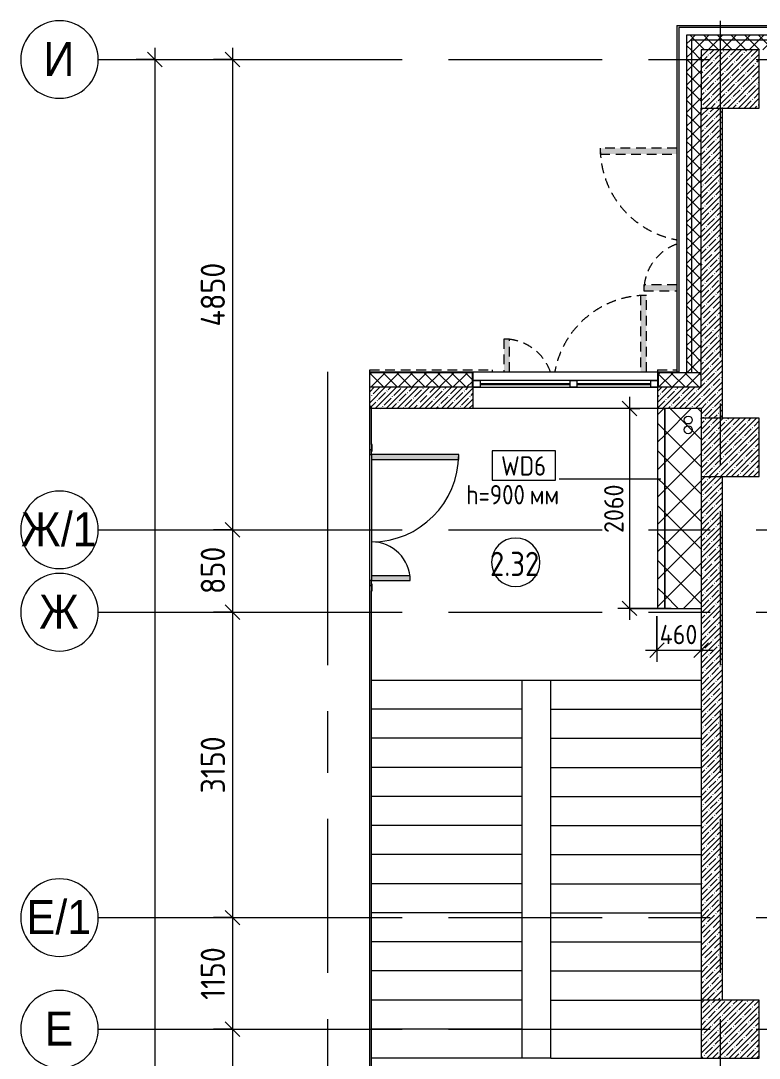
# Model space of a CAD drawing. Header units: millimetres. Extents: x 35143 to 244272, y -8553 to 29000.
# Drawn here: x 35143 to 42760, y 16700 to 27400 of the extents above; entities that cross this region are included whole.
import ezdxf

# ---------------------------------------------------------------- set-up
doc = ezdxf.new("R2010")
doc.units = ezdxf.units.MM
doc.linetypes.add('200_ШТРИХ__ш1_п0_6_', pattern=[160, 100, -60])
doc.linetypes.add('Осевая', pattern=[3175, 635, -476.25, 1587.5, -476.25])
for name, color, linetype, lineweight in [('A-ANNO-DIMS', 7, 'Continuous', 9), ('A-ANNO-DIMS-100', 7, 'Continuous', 9), ('A-AREA-IDEN', 7, 'Continuous', 9), ('A-DETL', 7, 'Continuous', 9), ('A-DETL-GENF', 7, 'Continuous', 9), ('A-DETL-MBND-1', 7, '200_ШТРИХ__ш1_п0_6_', 9), ('A-GLAZ', 7, 'Continuous', 9), ('A-WALL', 7, 'Continuous', 9), ('A-WALL-1', 7, 'Continuous', 13), ('A-WALL-IDEN', 7, 'Continuous', 9), ('I-WALL', 7, 'Continuous', 9), ('S-COLS', 7, 'Continuous', 9), ('S-STRS', 7, 'Continuous', 9), ('Оси', 7, 'Continuous', 9), ('Оси-1', 7, 'Continuous', 20), ('Оси-2', 7, 'Осевая', 9)]:
    doc.layers.add(name, color=color, linetype=linetype, lineweight=lineweight)
for name, color, linetype, lineweight, true_color in [('A-DOOR-1', 7, 'Continuous', 9, 0xaaaaaa), ('A-DOOR-2', 7, 'Continuous', 9, 0xe2e2e2), ('A-DOOR-FRAM-1', 7, 'Continuous', 9, 0xe2e2e2), ('A-DOOR-FRAM-2', 7, 'Continuous', 9, 0xaaaaaa), ('A-WALL-3', 7, 'Continuous', 9, 0xff80c0)]:
    doc.layers.add(name, color=color, linetype=linetype, lineweight=lineweight, true_color=true_color)
doc.styles.add('Arial', font='arial.ttf', dxfattribs={"width": 0.9, "height": 350})
doc.styles.add('GOST Common', font='GOST_Common.ttf', dxfattribs={"width": 0.9, "height": 250})
doc.styles.add('GOST Common_1', font='GOST_Common.ttf', dxfattribs={"width": 0.9, "height": 200})
doc.styles.add('ISOCPEUR', font='isocpeur.ttf', dxfattribs={"width": 0.9, "height": 250})
doc.styles.add('ISOCPEUR_1', font='isocpeur.ttf', dxfattribs={"width": 0.9, "height": 200})
doc.dimstyles.new('ISO-2_0_0_9К_Средний_округл2', dxfattribs={"dimscale": 304.8, "dimtxt": 199.196235, "dimasz": 0.492126, "dimexe": 0.393701, "dimexo": 0, "dimgap": 0, "dimtad": 1, "dimdec": 0, "dimrnd": 10, "dimzin": 0, "dimdsep": 46, "dimtxsty": 'ISOCPEUR_1', "dimblk1": 'OBLIQUE', "dimblk2": 'OBLIQUE', "dimsah": 1, "dimcen": 0.09, "dimdle": 0.393701, "dimazin": 0, "dimtfac": 1, "dimtdec": 4, "dimtix": 1, "dimtmove": 0, "dimatfit": 3, "dimfxl": 1, "dimtvp": 1, "dimtolj": 1, "dimtzin": 0, "dimarcsym": 2})
doc.dimstyles.new('ISO-2_5_0_9К_БОЛЬШОЙ', dxfattribs={"dimscale": 304.8, "dimtxt": 248.995294, "dimasz": 0.492126, "dimexe": 0.393701, "dimexo": 0.984252, "dimgap": 0, "dimtad": 1, "dimdec": 0, "dimrnd": 10, "dimzin": 0, "dimdsep": 46, "dimtxsty": 'ISOCPEUR', "dimblk1": 'OBLIQUE', "dimblk2": 'OBLIQUE', "dimsah": 1, "dimcen": 0.09, "dimdle": 0.393701, "dimazin": 0, "dimtfac": 1, "dimtdec": 4, "dimtix": 1, "dimtmove": 0, "dimatfit": 3, "dimfxl": 1, "dimtvp": 1, "dimtolj": 1, "dimtzin": 0, "dimarcsym": 2})
doc.dimstyles.new('ISO-2_5_0_9К_БОЛЬШОЙ_1', dxfattribs={"dimscale": 304.8, "dimtxt": 248.995294, "dimasz": 0.492126, "dimexe": 0.393701, "dimexo": 0.984252, "dimgap": 0, "dimtad": 1, "dimdec": 0, "dimrnd": 10, "dimzin": 0, "dimdsep": 46, "dimtxsty": 'ISOCPEUR', "dimblk1": 'OBLIQUE', "dimblk2": 'OBLIQUE', "dimsah": 1, "dimcen": 0.09, "dimdle": 0.393701, "dimazin": 0, "dimtfac": 1, "dimtdec": 4, "dimtix": 1, "dimtmove": 2, "dimatfit": 3, "dimfxl": 1, "dimtvp": 1, "dimtolj": 1, "dimtzin": 0, "dimarcsym": 2})
pattern_1 = [(45, (0, 0), (-57.02463, 57.02463), []), (45, (57.025, 0), (-57.02463, 57.02463), [100.806, -20.161, 3.353, -16.808])]
pattern_2 = [(45, (0, 0), (-70.71068, 70.71068), []), (135, (0, 0), (-70.71068, -70.71068), [])]
pattern_3 = [(315, (52000.95, 42195.91), (141.42136, 141.42136), []), (45, (52000.95, 42195.91), (-141.42136, 141.42136), [])]

# ---------------------------------------------------------------- blocks, each defined once
blk = doc.blocks.new('BSC_Колонна _Прямоугольная - 600х600-V15-План монтажа стен и перегородок 2 этажа в осях 12-23')
at = {"layer": 'S-COLS'}
h = blk.add_hatch(dxfattribs=at)
h.set_pattern_fill('FP_24', color=256, style=0, pattern_type=2)
h.set_pattern_definition([(45, (-42460, -26800), (-57.02463, 57.02463), []), (45, (-42402.975, -26800), (-57.02463, 57.02463), [100.806, -20.161, 3.353, -16.808])])
h.paths.add_polyline_path([(-300, -300), (300, -300), (300, 300), (-300, 300), (-300, 170)])
for p, q in [((300, 300), (-300, 300)), ((-300, 300), (-300, -300)), ((300, -300), (300, 300)), ((-300, -300), (300, -300))]:
    blk.add_line(p, q, dxfattribs=at)
blk = doc.blocks.new('BSC_Колонна _Прямоугольная - 600х600-V18-План монтажа стен и перегородок 2 этажа в осях 12-23')
at = {"layer": 'S-COLS'}
h = blk.add_hatch(dxfattribs=at)
h.set_pattern_fill('FP_30', color=256, style=0, pattern_type=2)
h.set_pattern_definition([(45, (-42460, -17000), (-57.02463, 57.02463), []), (45, (-42402.975, -17000), (-57.02463, 57.02463), [100.806, -20.161, 3.353, -16.808])])
h.paths.add_polyline_path([(-300, -300), (300, -300), (300, 300), (-300, 300)])
for p, q in [((300, 300), (-300, 300)), ((-300, 300), (-300, -300)), ((300, -300), (300, 300)), ((-300, -300), (300, -300))]:
    blk.add_line(p, q, dxfattribs=at)
blk = doc.blocks.new('BSC_Колонна _Прямоугольная - 600х600-V19-План монтажа стен и перегородок 2 этажа в осях 12-23')
at = {"layer": 'S-COLS'}
h = blk.add_hatch(dxfattribs=at)
h.set_pattern_fill('FP_31', color=256, style=0, pattern_type=2)
h.set_pattern_definition([(45, (-42460, -23000), (-57.02463, 57.02463), []), (45, (-42402.975, -23000), (-57.02463, 57.02463), [100.806, -20.161, 3.353, -16.808])])
h.paths.add_polyline_path([(-300, -300), (300, -300), (300, 300), (-300, 300), (-300, -83)])
for p, q in [((300, 300), (-300, 300)), ((-300, 300), (-300, -300)), ((300, -300), (300, 300)), ((-300, -300), (300, -300))]:
    blk.add_line(p, q, dxfattribs=at)
blk = doc.blocks.new('120_Окно_СКБ_2Ст - 120_Окно_СКБ_2Ст 1900х2400 глухое-23537524-План монтажа стен и перегородок 2 этажа в осях 12-23')
at = {"layer": 'A-GLAZ'}
for p, q in [((-950, 5), (-950, 75)), ((-950, 75), (-880, 75)), ((950, 75), (-950, 75)), ((-880, 5), (-950, 5)), ((-950, 5), (950, 5)), ((-880, 75), (-880, 5)), ((-120, 45), (-880, 45)), ((-120, 35), (-880, 35)), ((-120, 5), (-120, 75)), ((-120, 75), (-50, 75)), ((-50, 5), (-120, 5)), ((-50, 75), (-50, 5)), ((880, 45), (-50, 45)), ((880, 35), (-50, 35)), ((880, 5), (880, 75)), ((880, 75), (950, 75)), ((950, 5), (880, 5)), ((950, 75), (950, 5))]:
    blk.add_line(p, q, dxfattribs=at)
blk = doc.blocks.new('110_Дверь_СКБ_2Ст_Наружная - ДН-1_л__ Двухстворчатая 1350 х3200 _ЛК_ в свету с верхним остеклением 2-22448815-План монтажа стен и перегородок 2 этажа в осях 12-23')
at = {"layer": 'A-DETL-MBND-1'}
for points in [[(755, 79), (755, 869), (695, 869), (695, 79)], [(-655, 79), (-655, 419), (-715, 419), (-715, 79)]]:
    blk.add_hatch(color=256, dxfattribs=at).paths.add_polyline_path(points)
for p, q in [((755, 869), (695, 869)), ((695, 869), (695, 79)), ((755, 79), (755, 869)), ((-715, 419), (-715, 79)), ((-655, 419), (-715, 419)), ((-655, 79), (-655, 419))]:
    blk.add_line(p, q, dxfattribs=at)
for centre, radius, start, end in [((755, -91), 960, 90, 169.7613), ((-715, -91), 510, 19.5165, 90)]:
    blk.add_arc(centre, radius, start, end, dxfattribs=at)
blk = doc.blocks.new('110_Дверь_СКБ_2Ст - Д-1 Лестничная клетка EIS60-24280000-План монтажа стен и перегородок 2 этажа в осях 12-23')
at = {"layer": 'A-DOOR-2'}
for points in [[(-588, 110), (-588, 1010), (-638, 1010), (-638, 110)], [(662, 510), (612, 510), (612, 110), (662, 110)]]:
    blk.add_hatch(color=256, dxfattribs=at).paths.add_polyline_path(points)
h = blk.add_hatch(color=256, dxfattribs=at)
h.paths.add_polyline_path([(712, 110), (662, 110), (662, 93), (712, 93)])
h.paths.add_polyline_path([(-638, 93), (-638, 110), (-688, 110), (-688, 93), (-670, 93)])
at = {"layer": 'A-DOOR-FRAM-1'}
for points in [[(-673, 110), (-673, 118), (-743, 118), (-743, 110)], [(767, 110), (767, 118), (697, 118), (697, 110)]]:
    blk.add_hatch(color=256, dxfattribs=at).paths.add_polyline_path(points)
at = {"layer": 'A-DOOR-1'}
for p, q in [((-638, 1010), (-638, 110)), ((-588, 1010), (-638, 1010)), ((-588, 110), (-588, 1010)), ((662, 510), (612, 510)), ((612, 510), (612, 110)), ((662, 110), (662, 510)), ((-638, 110), (-588, 110)), ((612, 110), (662, 110))]:
    blk.add_line(p, q, dxfattribs=at)
for centre, radius, start, end in [((-638, 110), 900, 0, 90), ((662, 110), 400, 90, 180)]:
    blk.add_arc(centre, radius, start, end, dxfattribs=at)
at = {"layer": 'A-DOOR-FRAM-2'}
for p, q in [((-673, 118), (-743, 118)), ((-743, 118), (-743, 110)), ((-743, 110), (-673, 110)), ((-638, 110), (-688, 110)), ((-688, 110), (-688, 93)), ((-673, 110), (-673, 118)), ((-638, 93), (-638, 110)), ((662, 110), (662, 93)), ((712, 110), (662, 110)), ((767, 118), (697, 118)), ((697, 118), (697, 110)), ((697, 110), (767, 110)), ((712, 93), (712, 110)), ((767, 110), (767, 118))]:
    blk.add_line(p, q, dxfattribs=at)
blk = doc.blocks.new('110_Дверь_СКБ_2Ст_Наружная - ДН-1_л__ Двухстворчатая 1350 х3200 _ЛК_ в свету с верхним остеклением EI30-23529464-План монтажа стен и перегородок 2 этажа в осях 12-23')
at = {"layer": 'A-DETL-MBND-1'}
for points in [[(695, 125), (755, 125), (755, 915), (695, 915), (695, 808)], [(-715, 465), (-715, 125), (-655, 125), (-655, 465), (-677, 465)]]:
    blk.add_hatch(color=256, dxfattribs=at).paths.add_polyline_path(points)
for p, q in [((755, 915), (695, 915)), ((695, 915), (695, 125)), ((755, 125), (755, 915)), ((-715, 465), (-715, 125)), ((-655, 465), (-715, 465)), ((-655, 125), (-655, 465))]:
    blk.add_line(p, q, dxfattribs=at)
for centre, radius, start, end in [((755, -45), 960, 90, 169.7783), ((-715, -45), 510, 19.4841, 90)]:
    blk.add_arc(centre, radius, start, end, dxfattribs=at)
blk = doc.blocks.new('Зашивка приборов отопления28 - Зашивка приборов отопления-33322877-План монтажа стен и перегородок 2 этажа в осях 12-23')
at = {"layer": 'A-WALL-3'}
h = blk.add_hatch(dxfattribs=at)
h.set_pattern_fill('FP_64', color=256, style=0, pattern_type=2)
h.set_pattern_definition(pattern_3)
h.paths.add_polyline_path([(73341, 486), (73341, 411), (75401, 411), (75401, 486), (73470, 486)])
h = blk.add_hatch(dxfattribs=at)
h.set_pattern_fill('FP_64', color=256, style=0, pattern_type=2)
h.set_pattern_definition(pattern_3)
h.paths.add_polyline_path([(73341, 240), (73341, 36), (75401, 36), (75401, 411), (73341, 411)])
for p, q in [((75401, 486), (73341, 486)), ((73341, 486), (73341, 411)), ((73341, 411), (73341, 36)), ((75401, 411), (73341, 411)), ((73341, 411), (73341, 36)), ((73341, 411), (75401, 411))]:
    blk.add_line(p, q, dxfattribs=at)
blk = doc.blocks.new('DET_L_Линия разрыва - М100-30654842-План монтажа стен и перегородок 2 этажа в осях 12-23')
at = {"layer": 'A-DETL-GENF'}
blk.add_line((11740, 0), (0, 0), dxfattribs=at)
blk = doc.blocks.new('Ось сетки - D8-29747960-План монтажа стен и перегородок 2 этажа в осях 12-23')
at = {"layer": 'Оси-1'}
for start, end in [(360, 180), (180, 360)]:
    blk.add_arc((0, 0), 4, start, end, dxfattribs=at)
blk = doc.blocks.new('DIMBLOCK1-План монтажа стен и перегородок 2 этажа в осях 12-23')
at = {"layer": 'A-ANNO-DIMS-100', "lineweight": 20}
for p, q in [((37326, 27000), (37251, 27075)), ((37326, 27000), (37401, 26925)), ((37326, 22150), (37251, 22225)), ((37326, 22150), (37401, 22075))]:
    blk.add_line(p, q, dxfattribs=at)
at = {"layer": 'A-ANNO-DIMS-100'}
for p, q in [((37326, 27120), (37326, 22150)), ((37132, 27000), (37446, 27000)), ((37326, 27000), (37132, 27000)), ((37132, 22150), (37446, 22150)), ((37326, 22150), (37132, 22150))]:
    blk.add_line(p, q, dxfattribs=at)
at = {"layer": 'A-ANNO-DIMS-100', "color": 0, "insert": (36999, 24247), "char_height": 250, "width": 787.21, "attachment_point": 1, "rotation": 90, "line_spacing_factor": 1.149209, "style": 'ISOCPEUR'}
blk.add_mtext('4850', dxfattribs=at)
blk = doc.blocks.new('_Oblique')
at = {"color": 0, "linetype": 'ByBlock', "lineweight": -2}
blk.add_line((-0.5, -0.5), (0.5, 0.5), dxfattribs=at)
blk = doc.blocks.new('DIMBLOCK2-План монтажа стен и перегородок 2 этажа в осях 12-23')
at = {"layer": 'A-ANNO-DIMS-100'}
for p, q in [((37132, 22150), (37446, 22150)), ((37326, 22150), (37132, 22150)), ((37326, 22150), (37326, 21300)), ((37132, 21300), (37446, 21300)), ((37326, 21300), (37132, 21300))]:
    blk.add_line(p, q, dxfattribs=at)
at = {"layer": 'A-ANNO-DIMS-100', "lineweight": 20}
for p, q in [((37326, 22150), (37251, 22225)), ((37326, 22150), (37401, 22075)), ((37326, 21300), (37251, 21375)), ((37326, 21300), (37401, 21225))]:
    blk.add_line(p, q, dxfattribs=at)
at = {"layer": 'A-ANNO-DIMS-100', "color": 0, "insert": (36999, 21488), "char_height": 250, "width": 568.86, "attachment_point": 1, "rotation": 90, "line_spacing_factor": 1.149209, "style": 'ISOCPEUR'}
blk.add_mtext('850', dxfattribs=at)
blk = doc.blocks.new('DIMBLOCK3-План монтажа стен и перегородок 2 этажа в осях 12-23')
at = {"layer": 'A-ANNO-DIMS-100'}
for p, q in [((37132, 21300), (37446, 21300)), ((37326, 21300), (37132, 21300)), ((37326, 21300), (37326, 18150)), ((37132, 18150), (37446, 18150)), ((37326, 18150), (37132, 18150))]:
    blk.add_line(p, q, dxfattribs=at)
at = {"layer": 'A-ANNO-DIMS-100', "lineweight": 20}
for p, q in [((37326, 21300), (37251, 21375)), ((37326, 21300), (37401, 21225)), ((37326, 18150), (37251, 18225)), ((37326, 18150), (37401, 18075))]:
    blk.add_line(p, q, dxfattribs=at)
at = {"layer": 'A-ANNO-DIMS-100', "color": 0, "insert": (36999, 19431), "char_height": 250, "width": 706.76, "attachment_point": 1, "rotation": 90, "line_spacing_factor": 1.149209, "style": 'ISOCPEUR'}
blk.add_mtext('3150', dxfattribs=at)
blk = doc.blocks.new('DIMBLOCK4-План монтажа стен и перегородок 2 этажа в осях 12-23')
at = {"layer": 'A-ANNO-DIMS-100', "lineweight": 20}
for p, q in [((37326, 18150), (37251, 18225)), ((37326, 18150), (37401, 18075)), ((37326, 17000), (37251, 17075)), ((37326, 17000), (37401, 16925))]:
    blk.add_line(p, q, dxfattribs=at)
at = {"layer": 'A-ANNO-DIMS-100'}
for p, q in [((37132, 18150), (37446, 18150)), ((37326, 18150), (37132, 18150)), ((37326, 18150), (37326, 17000)), ((37132, 17000), (37446, 17000)), ((37326, 17000), (37132, 17000))]:
    blk.add_line(p, q, dxfattribs=at)
at = {"layer": 'A-ANNO-DIMS-100', "color": 0, "insert": (36999, 17302), "char_height": 250, "width": 655.05, "attachment_point": 1, "rotation": 90, "line_spacing_factor": 1.149209, "style": 'ISOCPEUR'}
blk.add_mtext('1150', dxfattribs=at)
blk = doc.blocks.new('DIMBLOCK5-План монтажа стен и перегородок 2 этажа в осях 12-23')
at = {"layer": 'A-ANNO-DIMS-100', "lineweight": 20}
for p, q in [((37326, 17000), (37251, 17075)), ((37326, 17000), (37401, 16925)), ((37326, 15000), (37251, 15075)), ((37326, 15000), (37401, 14925))]:
    blk.add_line(p, q, dxfattribs=at)
at = {"layer": 'A-ANNO-DIMS-100'}
for p, q in [((37132, 17000), (37446, 17000)), ((37326, 17000), (37132, 17000)), ((37326, 17000), (37326, 15000)), ((37132, 15000), (37446, 15000)), ((37326, 15000), (37132, 15000))]:
    blk.add_line(p, q, dxfattribs=at)
at = {"layer": 'A-ANNO-DIMS-100', "color": 0, "insert": (36999, 15684), "char_height": 250, "width": 758.48, "attachment_point": 1, "rotation": 90, "line_spacing_factor": 1.149209, "style": 'ISOCPEUR'}
blk.add_mtext('2000', dxfattribs=at)
blk = doc.blocks.new('DIMBLOCK13-План монтажа стен и перегородок 2 этажа в осях 12-23')
at = {"layer": 'A-ANNO-DIMS-100', "lineweight": 20}
for p, q in [((36526, 27000), (36451, 27075)), ((36526, 27000), (36601, 26925)), ((36526, 0), (36451, 75)), ((36526, 0), (36601, -75))]:
    blk.add_line(p, q, dxfattribs=at)
at = {"layer": 'A-ANNO-DIMS-100'}
for p, q in [((36526, 27120), (36526, -120)), ((36332, 27000), (36646, 27000)), ((36526, 27000), (36332, 27000)), ((36332, 0), (36646, 0)), ((36526, 0), (36332, 0))]:
    blk.add_line(p, q, dxfattribs=at)
at = {"layer": 'A-ANNO-DIMS-100', "color": 0, "insert": (36199, 13812), "char_height": 250, "width": 948.1, "attachment_point": 1, "rotation": 90, "line_spacing_factor": 1.149209, "style": 'ISOCPEUR'}
blk.add_mtext('27000', dxfattribs=at)
blk = doc.blocks.new('Марка_Помещения - Номер-25198446-План монтажа стен и перегородок 2 этажа в осях 12-23')
at = {"layer": 'A-AREA-IDEN'}
for start, end in [(360, 180), (180, 360)]:
    blk.add_arc((0, 0), 2.5, start, end, dxfattribs=at)
blk = doc.blocks.new('М_стена2 - Типоразмер-30678229-План монтажа стен и перегородок 2 этажа в осях 12-23')
at = {"layer": 'A-WALL-IDEN'}
for p, q in [((3.26, 1.52), (-3.27, 1.52)), ((-3.27, 1.52), (-3.27, -1.48)), ((3.26, -1.48), (3.26, 1.52)), ((-3.27, -1.48), (3.26, -1.48))]:
    blk.add_line(p, q, dxfattribs=at)
blk = doc.blocks.new('DIMBLOCK64-План монтажа стен и перегородок 2 этажа в осях 12-23')
at = {"layer": 'A-ANNO-DIMS-100', "lineweight": 20}
for p, q in [((41421, 23400), (41346, 23475)), ((41421, 23400), (41496, 23325)), ((41421, 21340), (41346, 21415)), ((41421, 21340), (41496, 21265))]:
    blk.add_line(p, q, dxfattribs=at)
at = {"layer": 'A-ANNO-DIMS-100'}
for p, q in [((41421, 23520), (41421, 21220)), ((41528, 23400), (41301, 23400)), ((41421, 23400), (41528, 23400)), ((41851, 21340), (41301, 21340)), ((41421, 21340), (41851, 21340))]:
    blk.add_line(p, q, dxfattribs=at)
at = {"layer": 'A-ANNO-DIMS-100', "color": 0, "insert": (41160, 22117), "char_height": 200, "width": 606.78, "attachment_point": 1, "rotation": 90, "line_spacing_factor": 1.149209, "style": 'ISOCPEUR_1'}
blk.add_mtext('2060', dxfattribs=at)
blk = doc.blocks.new('DIMBLOCK65-План монтажа стен и перегородок 2 этажа в осях 12-23')
at = {"layer": 'A-ANNO-DIMS-100'}
for p, q in [((41705, 21258), (41705, 20789)), ((41705, 20909), (41705, 21258)), ((42160, 21015), (42160, 20789)), ((42160, 20909), (42160, 21015)), ((41585, 20909), (42280, 20909))]:
    blk.add_line(p, q, dxfattribs=at)
at = {"layer": 'A-ANNO-DIMS-100', "lineweight": 20}
for p, q in [((41705, 20909), (41780, 20984)), ((42160, 20909), (42235, 20984)), ((41705, 20909), (41630, 20834)), ((42160, 20909), (42085, 20834))]:
    blk.add_line(p, q, dxfattribs=at)
at = {"layer": 'A-ANNO-DIMS-100', "color": 0, "insert": (41733, 21170), "char_height": 200, "width": 478.07, "attachment_point": 1, "line_spacing_factor": 1.149209, "style": 'ISOCPEUR_1'}
blk.add_mtext('460', dxfattribs=at)

msp = doc.modelspace()

# ---------------------------------------------------------------- hatches: boundary and pattern name
at = {"layer": 'A-WALL'}
h = msp.add_hatch(dxfattribs=at)
h.set_pattern_fill('FP_21', color=256, style=0, pattern_type=2)
h.set_pattern_definition(pattern_2)
h.paths.add_polyline_path([(84535.7, 27200), (84535.7, 27250), (80350, 27250), (80350, 27200), (82002.1, 27200)])
h.paths.add_polyline_path([(77633.4, 27200), (77850, 27200), (77850, 27250), (76340, 27250), (76340, 27200)])
h.paths.add_polyline_path([(74240, 27200), (74240, 27250), (68860, 27250), (68860, 27200), (73264.7, 27200)])
h.paths.add_polyline_path([(67960, 27200), (67960, 27250), (66160, 27250), (66160, 27200), (67439.8, 27200)])
h.paths.add_polyline_path([(64955.2, 27200), (65260, 27200), (65260, 27250), (64180, 27250), (64180, 27200), (64527.3, 27200)])
h.paths.add_polyline_path([(60886.7, 27200), (61040, 27200), (61040, 27250), (59860, 27250), (59860, 27200), (60755.2, 27200)])
h.paths.add_polyline_path([(57160, 27200), (57160, 27250), (55909.9, 27250), (55909.9, 27200), (56518, 27200)])
h.paths.add_polyline_path([(55009.9, 27200), (55009.9, 27250), (53860.2, 27250), (53860.2, 27200), (54333.6, 27200)])
h.paths.add_polyline_path([(50760.2, 27200), (50760.2, 27250), (49660.3, 27250), (49660.3, 27200), (49964.9, 27200)])
h.paths.add_polyline_path([(48760.3, 27200), (48760.3, 27250), (47507, 27250), (47507, 27200), (48508.7, 27200)])
h.paths.add_polyline_path([(44407, 27200), (44407, 27250), (42010, 27250), (42010, 27200), (44140, 27200)])
h = msp.add_hatch(dxfattribs=at)
h.set_pattern_fill('FP_21', color=256, style=0, pattern_type=2)
h.set_pattern_definition(pattern_2)
h.paths.add_polyline_path([(42060, 23770), (42060, 27200), (42010, 27200), (42010, 23770)])
h = msp.add_hatch(dxfattribs=at)
h.set_pattern_fill('FP_21', color=256, style=0, pattern_type=2)
h.set_pattern_definition(pattern_2)
h.paths.add_polyline_path([(84535.7, 27100), (84535.7, 27200), (80350, 27200), (80350, 27100), (84200, 27100)])
h.paths.add_polyline_path([(77850, 27100), (77850, 27200), (76340, 27200), (76340, 27100), (77633.4, 27100)])
h.paths.add_polyline_path([(73540, 27100), (74240, 27100), (74240, 27200), (68860, 27200), (68860, 27100), (73264.7, 27100)])
h.paths.add_polyline_path([(67439.8, 27100), (67960, 27100), (67960, 27200), (66160, 27200), (66160, 27100), (66760, 27100)])
h.paths.add_polyline_path([(64955.2, 27100), (65260, 27100), (65260, 27200), (64180, 27200), (64180, 27100), (64527.3, 27100)])
h.paths.add_polyline_path([(60755.2, 27100), (61040, 27100), (61040, 27200), (59860, 27200), (59860, 27100), (60158.6, 27100)])
h.paths.add_polyline_path([(57160, 27100), (57160, 27200), (55909.9, 27200), (55909.9, 27100), (56518, 27100)])
h.paths.add_polyline_path([(55009.9, 27100), (55009.9, 27200), (53860.2, 27200), (53860.2, 27100), (54333.6, 27100)])
h.paths.add_polyline_path([(49964.9, 27100), (50760.2, 27100), (50760.2, 27200), (49660.3, 27200), (49660.3, 27100)])
h.paths.add_polyline_path([(48508.7, 27100), (48760.3, 27100), (48760.3, 27200), (47507, 27200), (47507, 27100)])
h.paths.add_polyline_path([(44407, 27100), (44407, 27200), (42060, 27200), (42060, 27100), (44140, 27100)])
h = msp.add_hatch(dxfattribs=at)
h.set_pattern_fill('FP_21', color=256, style=0, pattern_type=2)
h.set_pattern_definition(pattern_2)
h.paths.add_polyline_path([(42160, 23770), (42160, 27100), (42060, 27100), (42060, 23770)])
h = msp.add_hatch(dxfattribs=at)
h.set_pattern_fill('FP_21', color=256, style=0, pattern_type=2)
h.set_pattern_definition(pattern_2)
h.paths.add_polyline_path([(41955.6, 23620), (42160, 23620), (42160, 23770), (41718, 23770), (41718, 23620)])
h.paths.add_polyline_path([(39802, 23620), (39802, 23770), (38742.7, 23770), (38742.7, 23620), (39771.2, 23620)])
at = {"layer": 'I-WALL'}
h = msp.add_hatch(dxfattribs=at)
h.set_pattern_fill('FP_17', color=256, style=0, pattern_type=2)
h.set_pattern_definition(pattern_1)
h.paths.add_polyline_path([(42160, 23300), (42380, 23300), (42380, 26500), (42160, 26500), (42160, 23400)])
h = msp.add_hatch(dxfattribs=at)
h.set_pattern_fill('FP_17', color=256, style=0, pattern_type=2)
h.set_pattern_definition(pattern_1)
h.paths.add_polyline_path([(41710, 23400), (42160, 23400), (42160, 23620), (41710, 23620), (41710, 23495.7)])
h.paths.add_polyline_path([(39771.2, 23400), (39810, 23400), (39810, 23620), (38742.7, 23620), (38742.7, 23400)])
h = msp.add_hatch(dxfattribs=at)
h.set_pattern_fill('FP_17', color=256, style=0, pattern_type=2)
h.set_pattern_definition(pattern_1)
h.paths.add_polyline_path([(38742.7, 10450), (38760, 10450), (38760, 11768.5), (38540, 11658.5), (38540, 11561.2), (38742.7, 11459.9), (38742.7, 10582.1)])
h.paths.add_polyline_path([(38760, 12051.2), (38760, 12125), (38742.7, 12125), (38742.7, 12059.9)])
h.paths.add_polyline_path([(38742.7, 13525), (38760, 13525), (38760, 21575), (38742.7, 21575), (38742.7, 13580)])
h.paths.add_polyline_path([(38742.7, 22975), (38760, 22975), (38760, 23420.3), (38742.7, 23420.3), (38742.7, 23010.1)])
h = msp.add_hatch(dxfattribs=at)
h.set_pattern_fill('FP_17', color=256, style=0, pattern_type=2)
h.set_pattern_definition(pattern_1)
h.paths.add_polyline_path([(42160, 17300), (42380, 17300), (42380, 22700), (42160, 22700), (42160, 20021.6)])

# ---------------------------------------------------------------- linework, layer by layer
at = {"layer": 'A-DETL'}
for centre in [(42027, 23282.2), (42027, 23182.2)]:
    msp.add_circle(centre, 41, dxfattribs=at)
at = {"layer": 'A-DETL-MBND-1'}
for p, q in [((38742.7, 23799.7), (40010, 23799.7)), ((40010, 23778), (40010, 23799.7)), ((41710, 23799.7), (41910, 23799.7)), ((41710, 23799.7), (41710, 23778))]:
    msp.add_line(p, q, dxfattribs=at)
at = {"layer": 'A-WALL'}
for p, q in [((41910, 27350), (41910, 23778)), ((41910, 27350), (57160, 27350)), ((42160, 23620), (42160, 26500)), ((38742.7, 23778), (41910, 23778)), ((39810, 23620), (39810, 23778)), ((41710, 23778), (41710, 23620))]:
    msp.add_line(p, q, dxfattribs=at)
at = {"layer": 'A-WALL-1'}
for p, q in [((41930, 27330), (41930, 23770)), ((44407, 27330), (41930, 27330)), ((42010, 27250), (42010, 23770)), ((44407, 27250), (42010, 27250)), ((42060, 27200), (42060, 23770)), ((44407, 27200), (42060, 27200)), ((39805, 23773), (38742.7, 23773)), ((39802, 23770), (38742.7, 23770)), ((39802, 23620), (39802, 23770)), ((39805, 23620), (39805, 23773)), ((41715, 23773), (41715, 23620)), ((41930, 23773), (41715, 23773)), ((41718, 23770), (41718, 23620)), ((42160, 23770), (41718, 23770)), ((41910, 23778), (41930, 23778)), ((39810, 23620), (38742.7, 23620)), ((42160, 23620), (41710, 23620))]:
    msp.add_line(p, q, dxfattribs=at)
at = {"layer": 'A-WALL-IDEN'}
msp.add_line((41743.8, 22672.9), (40696.4, 22672.9), dxfattribs=at)
at = {"layer": 'I-WALL'}
for p, q in [((42380, 23300), (42380, 26500)), ((39810, 23400), (39810, 23620)), ((41710, 23620), (41710, 23400)), ((38760, 23420.3), (38742.7, 23420.3)), ((42160, 23400), (38742.7, 23400)), ((38760, 23030), (38760, 23420.3)), ((42160, 23400), (42160, 23300)), ((38760, 22875), (38760, 21675)), ((42160, 22700), (42160, 17300)), ((42380, 17300), (42380, 22700)), ((38760, 15200), (38760, 21520))]:
    msp.add_line(p, q, dxfattribs=at)
at = {"layer": 'S-STRS'}
for p, q in [((38760, 22875), (38760, 21675)), ((38760, 20600), (40610, 20600)), ((40310, 20600), (40310, 20300)), ((40610, 20600), (42160, 20600)), ((40610, 20300), (40610, 20600)), ((40610, 20600), (42160, 20600)), ((40310, 20300), (38760, 20300)), ((40310, 20300), (38760, 20300)), ((40310, 20300), (40310, 20000)), ((40610, 20000), (40610, 20300)), ((40610, 20300), (42160, 20300)), ((40610, 20300), (42160, 20300)), ((40310, 20000), (38760, 20000)), ((40310, 20000), (38760, 20000)), ((40310, 20000), (40310, 19700)), ((40610, 19700), (40610, 20000)), ((40610, 20000), (42160, 20000)), ((40610, 20000), (42160, 20000)), ((40310, 19700), (38760, 19700)), ((40310, 19700), (38760, 19700)), ((40310, 19700), (40310, 19400)), ((40610, 19400), (40610, 19700)), ((40610, 19700), (42160, 19700)), ((40610, 19700), (42160, 19700)), ((40310, 19400), (38760, 19400)), ((40310, 19400), (38760, 19400)), ((40310, 19400), (40310, 19100)), ((40610, 19100), (40610, 19400)), ((40610, 19400), (42160, 19400)), ((40610, 19400), (42160, 19400)), ((40310, 19100), (38760, 19100)), ((40310, 19100), (38760, 19100)), ((40310, 19100), (40310, 18800)), ((40610, 18800), (40610, 19100)), ((40610, 19100), (42160, 19100)), ((40610, 19100), (42160, 19100)), ((40310, 18800), (38760, 18800)), ((40310, 18800), (38760, 18800)), ((40310, 18800), (40310, 18500)), ((40610, 18500), (40610, 18800)), ((40610, 18800), (42160, 18800)), ((40610, 18800), (42160, 18800)), ((40310, 18500), (38760, 18500)), ((40310, 18500), (38760, 18500)), ((40310, 18500), (40310, 18200)), ((40610, 18200), (40610, 18500)), ((40610, 18500), (42160, 18500)), ((40610, 18500), (42160, 18500)), ((40310, 18200), (38760, 18200)), ((40310, 18200), (38760, 18200)), ((40310, 18200), (40310, 17900)), ((40610, 17900), (40610, 18200)), ((40610, 18200), (42160, 18200)), ((40610, 18200), (42160, 18200)), ((40310, 17900), (38760, 17900)), ((40310, 17900), (38760, 17900)), ((40310, 17900), (40310, 17600)), ((40610, 17600), (40610, 17900)), ((40610, 17900), (42160, 17900)), ((40610, 17900), (42160, 17900)), ((40310, 17600), (38760, 17600)), ((40310, 17600), (38760, 17600)), ((40310, 17600), (40310, 17300)), ((40610, 17300), (40610, 17600)), ((40610, 17600), (42160, 17600)), ((40610, 17600), (42160, 17600)), ((40310, 17300), (38760, 17300)), ((40310, 17300), (38760, 17300)), ((40310, 17300), (40310, 17000)), ((40610, 17000), (40610, 17300)), ((40610, 17300), (42160, 17300)), ((40610, 17300), (42160, 17300)), ((40310, 17000), (38760, 17000)), ((40310, 17000), (38760, 17000)), ((40310, 17000), (40310, 16700)), ((40610, 16700), (40610, 17000)), ((40610, 17000), (42160, 17000)), ((40610, 17000), (42160, 17000)), ((40310, 16700), (38760, 16700)), ((40310, 16700), (38760, 16700)), ((40610, 16700), (40310, 16700)), ((40610, 16700), (42160, 16700)), ((40610, 16700), (42160, 16700))]:
    msp.add_line(p, q, dxfattribs=at)
at = {"layer": 'Оси'}
for p, q in [((42360, 24898.1), (42360, 27398.1)), ((35942.5, 27000), (38442.5, 27000)), ((38310, 21277.7), (38310, 23777.7)), ((35942.5, 22150), (38442.5, 22150)), ((35942.5, 21300), (38442.5, 21300)), ((35942.5, 18150), (38442.5, 18150)), ((35942.5, 17000), (38442.5, 17000))]:
    msp.add_line(p, q, dxfattribs=at)
at = {"layer": 'Оси-2'}
for p, q in [((38442.5, 27000), (82250, 27000)), ((42360, 593.7), (42360, 24898.1)), ((38442.5, 22150), (82250, 22150)), ((38442.5, 21300), (82250, 21300)), ((38310, 593.7), (38310, 21277.7)), ((38442.5, 18150), (82250, 18150)), ((38442.5, 17000), (82250, 17000))]:
    msp.add_line(p, q, dxfattribs=at)

# ---------------------------------------------------------------- block references
at = {"layer": 'A-AREA-IDEN', "xscale": 99.99999999999993, "yscale": 99.99999999999993, "zscale": 99.99999999999993}
msp.add_blockref('Марка_Помещения - Номер-25198446-План монтажа стен и перегородок 2 этажа в осях 12-23', (40248.3, 21814.6), dxfattribs=at)
at = {"layer": 'A-DETL-GENF', "rotation": 270.0000000000003}
msp.add_blockref('DET_L_Линия разрыва - М100-30654842-План монтажа стен и перегородок 2 этажа в осях 12-23', (38742.7, 23799.7), dxfattribs=at)
at = {"layer": 'A-DETL-MBND-1', "rotation": 89.9999999999999}
msp.add_blockref('110_Дверь_СКБ_2Ст_Наружная - ДН-1_л__ Двухстворчатая 1350 х3200 _ЛК_ в свету с верхним остеклением EI30-23529464-План монтажа стен и перегородок 2 этажа в осях 12-23', (42035, 25330.5), dxfattribs=at)
at = {"layer": 'A-DETL-MBND-1'}
msp.add_blockref('110_Дверь_СКБ_2Ст_Наружная - ДН-1_л__ Двухстворчатая 1350 х3200 _ЛК_ в свету с верхним остеклением 2-22448815-План монтажа стен и перегородок 2 этажа в осях 12-23', (40840.5, 23698.7), dxfattribs=at)
at = {"layer": 'A-DOOR-1', "rotation": 269.9999999999999}
msp.add_blockref('110_Дверь_СКБ_2Ст - Д-1 Лестничная клетка EIS60-24280000-План монтажа стен и перегородок 2 этажа в осях 12-23', (38650, 22287.5), dxfattribs=at)
at = {"layer": 'A-GLAZ', "rotation": 180}
msp.add_blockref('120_Окно_СКБ_2Ст - 120_Окно_СКБ_2Ст 1900х2400 глухое-23537524-План монтажа стен и перегородок 2 этажа в осях 12-23', (40760, 23695), dxfattribs=at)
at = {"layer": 'A-WALL-3', "rotation": 89.9999999999998}
msp.add_blockref('Зашивка приборов отопления28 - Зашивка приборов отопления-33322877-План монтажа стен и перегородок 2 этажа в осях 12-23', (42195.9, -52001), dxfattribs=at)
at = {"layer": 'A-WALL-IDEN', "xscale": 99.99999999999993, "yscale": 99.99999999999993, "zscale": 99.99999999999993}
msp.add_blockref('М_стена2 - Типоразмер-30678229-План монтажа стен и перегородок 2 этажа в осях 12-23', (40333.8, 22810.9), dxfattribs=at)
at = {"layer": 'S-COLS'}
for name, p in [('BSC_Колонна _Прямоугольная - 600х600-V15-План монтажа стен и перегородок 2 этажа в осях 12-23', (42460, 26800)), ('BSC_Колонна _Прямоугольная - 600х600-V19-План монтажа стен и перегородок 2 этажа в осях 12-23', (42460, 23000)), ('BSC_Колонна _Прямоугольная - 600х600-V18-План монтажа стен и перегородок 2 этажа в осях 12-23', (42460, 17000))]:
    msp.add_blockref(name, p, dxfattribs=at)
at = {"layer": 'Оси-1', "xscale": 99.99999999999993, "yscale": 99.99999999999993, "zscale": 99.99999999999993, "rotation": 269.9999999999994}
for p in [(35542.5, 27000), (35542.5, 22150), (35542.5, 21300), (35542.5, 18150), (35542.5, 17000)]:
    msp.add_blockref('Ось сетки - D8-29747960-План монтажа стен и перегородок 2 этажа в осях 12-23', p, dxfattribs=at)

# ---------------------------------------------------------------- texts
at = {"layer": 'A-AREA-IDEN', "insert": (39982.6, 21923.2), "char_height": 250, "width": 663.797, "attachment_point": 1, "style": 'GOST Common'}
msp.add_mtext('2.32', dxfattribs=at)
at = {"layer": 'A-WALL-IDEN', "char_height": 200, "attachment_point": 1, "style": 'GOST Common_1'}
for s, insert, width in [('WD6', (40097.3, 22909), 584.43), ('h=900', (39737.9, 22612), 793.671), ('мм', (40392.8, 22612), 360.759)]:
    msp.add_mtext(s, dxfattribs=dict(at, insert=insert, width=width))
at = {"layer": 'Оси', "char_height": 350, "attachment_point": 1, "style": 'Arial'}
for s, insert, width in [('\\fArial|b0|i0|c204|p34|;\\W.9;И', (35378.1, 27181), 389.62), ('\\fArial|b0|i0|c204|p34|;\\W.9;Ж', (35145.9, 22331), 497.848), ('/1', (35556.6, 22331), 454.557), ('\\fArial|b0|i0|c204|p34|;\\W.9;Ж', (35333.5, 21481), 497.848), ('\\fArial|b0|i0|c204|p34|;\\W.9;Е', (35202.6, 18331), 360.759), ('/1', (35500.2, 18331), 454.557), ('\\fArial|b0|i0|c204|p34|;\\W.9;Е', (35389.8, 17181), 360.759)]:
    msp.add_mtext(s, dxfattribs=dict(at, insert=insert, width=width))

# ---------------------------------------------------------------- dimensions: what is measured, and where the dimension line sits
at = {"layer": 'A-ANNO-DIMS'}
dim = msp.add_linear_dim(base=(36525.8, 0), p1=(36631.9, 27000), p2=(36631.9, 0), angle=90, dimstyle='ISO-2_5_0_9К_БОЛЬШОЙ_1', override={"dimpost": '<>', "dimfxl": 26999.999823}, dxfattribs=at)
dim.commit()
dim.dimension.update_dxf_attribs({"geometry": 'DIMBLOCK13-План монтажа стен и перегородок 2 этажа в осях 12-23', "text_midpoint": (36365.9, 14285.7), "dimtype": 160, "text_rotation": 90})
for base, p1, p2, dimstyle, override, picture, middle in [((37325.8, 22150), (37431.9, 27000), (37431.9, 22150), 'ISO-2_5_0_9К_БОЛЬШОЙ', {"dimpost": '<>', "dimfxl": 4849.999753}, 'DIMBLOCK1-План монтажа стен и перегородок 2 этажа в осях 12-23', (37200.8, 24575)), ((41421.5, 21340.4), (41527.5, 23400), (41850.5, 21340.4), 'ISO-2_0_0_9К_Средний_округл2', {"dimpost": '<>', "dimfxl": 2084.778871}, 'DIMBLOCK64-План монтажа стен и перегородок 2 этажа в осях 12-23', (41321.5, 22370.2)), ((37325.8, 21300), (37431.9, 22150), (37431.9, 21300), 'ISO-2_5_0_9К_БОЛЬШОЙ', {"dimpost": '<>', "dimfxl": 850}, 'DIMBLOCK2-План монтажа стен и перегородок 2 этажа в осях 12-23', (37200.8, 21725)), ((37325.8, 18150), (37431.9, 21300), (37431.9, 18150), 'ISO-2_5_0_9К_БОЛЬШОЙ', {"dimpost": '<>', "dimfxl": 3150}, 'DIMBLOCK3-План монтажа стен и перегородок 2 этажа в осях 12-23', (37200.8, 19725)), ((37325.8, 17000), (37431.9, 18150), (37431.9, 17000), 'ISO-2_5_0_9К_БОЛЬШОЙ', {"dimpost": '<>', "dimfxl": 1150}, 'DIMBLOCK4-План монтажа стен и перегородок 2 этажа в осях 12-23', (37200.8, 17575)), ((37325.8, 15000), (37431.9, 17000), (37431.9, 15000), 'ISO-2_5_0_9К_БОЛЬШОЙ', {"dimpost": '<>', "dimfxl": 2000.000075}, 'DIMBLOCK5-План монтажа стен и перегородок 2 этажа в осях 12-23', (37200.8, 16000))]:
    dim = msp.add_linear_dim(base=base, p1=p1, p2=p2, angle=90, dimstyle=dimstyle, override=override, dxfattribs=at)
    dim.commit()
    dim.dimension.update_dxf_attribs({"geometry": picture, "text_midpoint": middle})
dim = msp.add_linear_dim(base=(42160, 20909.2), p1=(41704.7, 21258.1), p2=(42160, 21015.2), dimstyle='ISO-2_0_0_9К_Средний_округл2', override={"dimpost": '<>', "dimfxl": 516.037244}, dxfattribs=at)
dim.commit()
dim.dimension.update_dxf_attribs({"geometry": 'DIMBLOCK65-План монтажа стен и перегородок 2 этажа в осях 12-23', "text_midpoint": (41932.3, 21009.2)})

doc.saveas('drawing.dxf')
